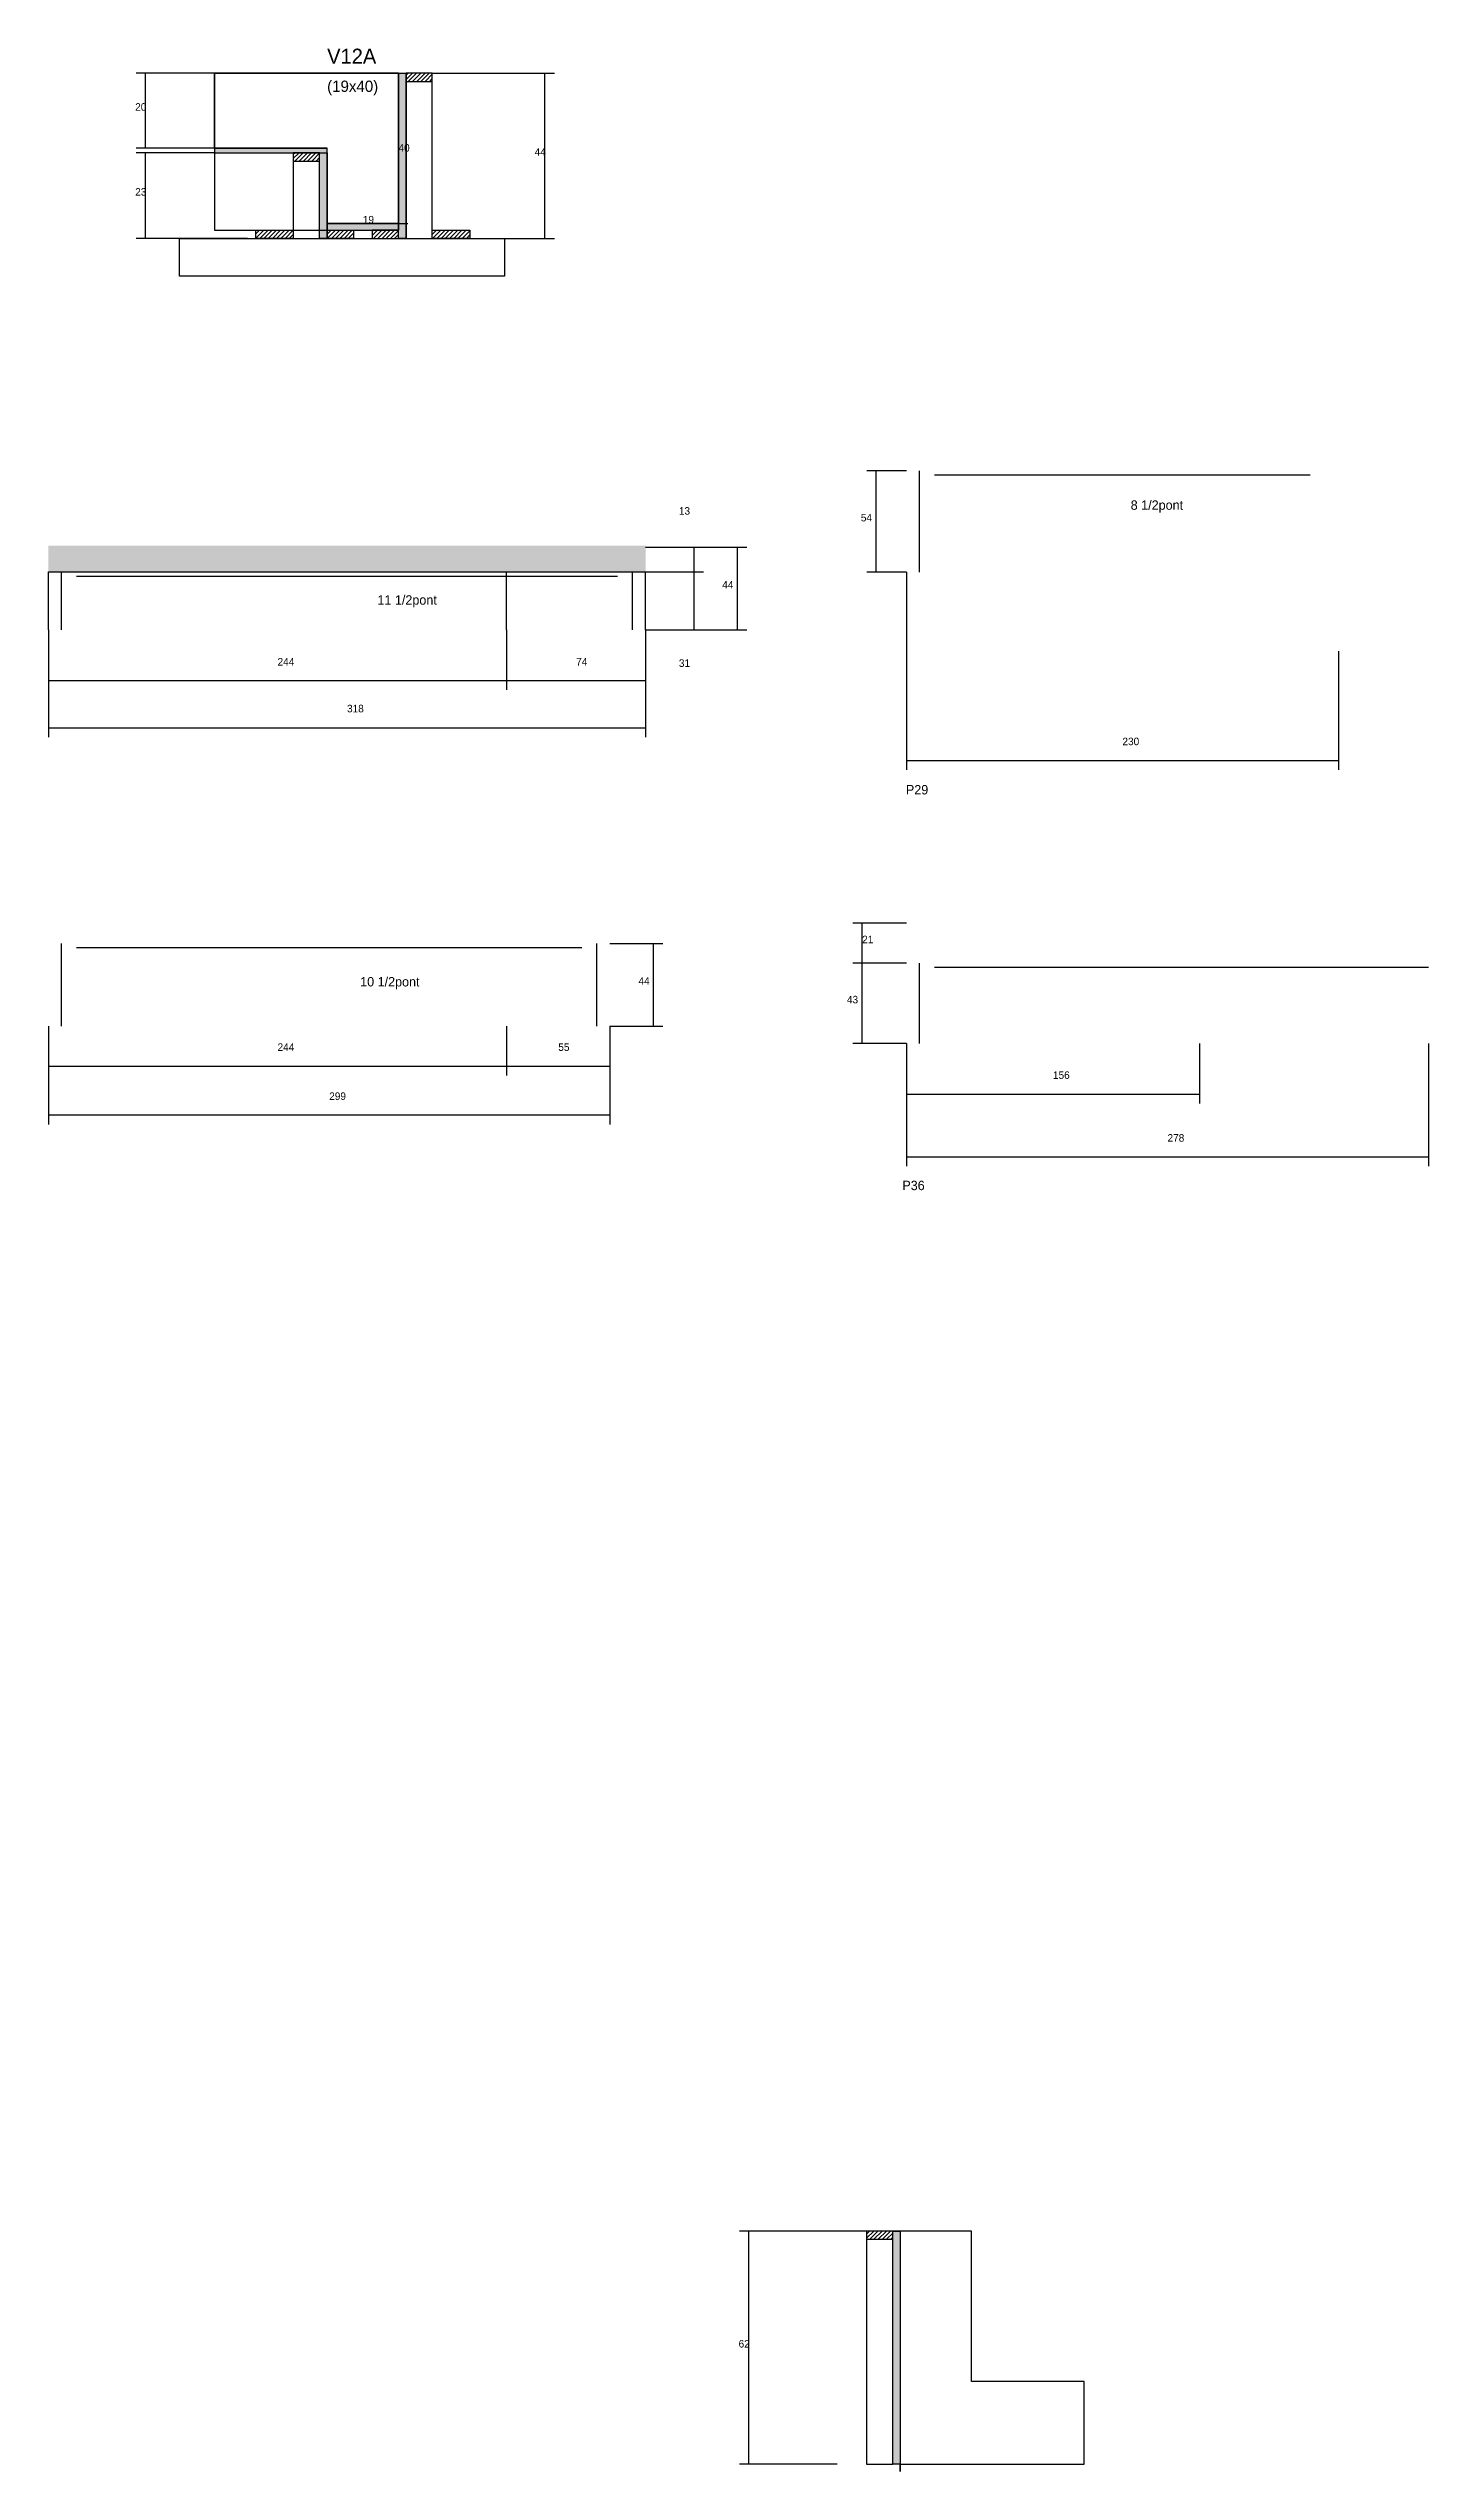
# Model space of a CAD drawing. Header units: metres. Extents: x 138861 to 139596, y 30747 to 32037.
import ezdxf

# ---------------------------------------------------------------- set-up
doc = ezdxf.new("R2010")
doc.units = ezdxf.units.M
for name, color, linetype in [('CONCRETO', 251, 'Continuous'), ('COTA', 4, 'Continuous'), ('Cota Seção (2x)', 4, 'Continuous'), ('Hachura', 253, 'Continuous'), ('Madeira', 126, 'Continuous'), ('NOMENCLATURA', 7, 'Continuous'), ('Painéis', 200, 'Continuous'), ('SARR_2.2x7', 40, 'Continuous'), ('Texto Seção', 7, 'Continuous')]:
    doc.layers.add(name, color=color, linetype=linetype)

msp = doc.modelspace()

# ---------------------------------------------------------------- hatches: boundary and pattern name
at = {"layer": 'COTA'}
h = msp.add_hatch(dxfattribs=at)
h.set_pattern_fill('AR-CONC', scale=0.03)
h.paths.add_polyline_path([(138861, 31772.1), (138861, 31758.1), (139179, 31758.1), (139179, 31772.1)])
at = {"layer": 'Hachura'}
h = msp.add_hatch(color=8, dxfattribs=at)
h.dxf.hatch_style = 1
h.paths.add_polyline_path([(139047.4, 32023.6), (139051.4, 32023.6), (139051.4, 32023.6), (139051.4, 31935.6), (139051.4, 31935.6), (139047.4, 31935.6), (139047.4, 31935.6), (139047.4, 32023.6)])
h = msp.add_hatch(dxfattribs=at)
h.set_pattern_fill('ANSI31', scale=0.5)
h.paths.add_polyline_path([(139065.4, 32019.2), (139065.4, 32023.6), (139065.4, 32023.6), (139051.4, 32023.6), (139051.4, 32023.6), (139051.4, 32019.2), (139051.4, 32019.2), (139065.4, 32019.2)])
h = msp.add_hatch(color=8, dxfattribs=at)
h.dxf.hatch_style = 1
h.paths.add_polyline_path([(139009.4, 31981.2), (139009.4, 31983.6), (139009.4, 31983.6), (138949.4, 31983.6), (138949.4, 31983.6), (138949.4, 31981.2), (138949.4, 31981.2), (139009.4, 31981.2)])
h = msp.add_hatch(dxfattribs=at)
h.set_pattern_fill('ANSI31', scale=0.5)
h.paths.add_polyline_path([(139005.4, 31976.8), (139005.4, 31981.2), (139005.4, 31981.2), (138991.4, 31981.2), (138991.4, 31981.2), (138991.4, 31976.8), (138991.4, 31976.8), (139005.4, 31976.8)])
h = msp.add_hatch(color=8, dxfattribs=at)
h.dxf.hatch_style = 1
h.paths.add_polyline_path([(139005.4, 31981.2), (139009.4, 31981.2), (139009.4, 31981.2), (139009.4, 31935.6), (139009.4, 31935.6), (139005.4, 31935.6), (139005.4, 31935.6), (139005.4, 31981.2)])
h = msp.add_hatch(dxfattribs=at)
h.set_pattern_fill('ANSI31', scale=0.5)
h.paths.add_polyline_path([(138971.4, 31935.6), (138971.4, 31940), (138971.4, 31940), (138991.4, 31940), (138991.4, 31940), (138991.4, 31935.6), (138991.4, 31935.6), (138971.4, 31935.6)])
h = msp.add_hatch(color=8, dxfattribs=at)
h.dxf.hatch_style = 1
h.paths.add_polyline_path([(139047.4, 31940), (139047.4, 31943.6), (139047.4, 31943.6), (139009.4, 31943.6), (139009.4, 31943.6), (139009.4, 31940), (139009.4, 31940), (139047.4, 31940)])
h = msp.add_hatch(dxfattribs=at)
h.set_pattern_fill('ANSI31', scale=0.5)
h.paths.add_polyline_path([(139009.4, 31935.6), (139009.4, 31940), (139009.4, 31940), (139023.4, 31940), (139023.4, 31940), (139023.4, 31935.6), (139023.4, 31935.6), (139009.4, 31935.6)])
h = msp.add_hatch(dxfattribs=at)
h.set_pattern_fill('ANSI31', scale=0.5)
h.paths.add_polyline_path([(139047.4, 31935.6), (139047.4, 31940), (139047.4, 31940), (139033.4, 31940), (139033.4, 31940), (139033.4, 31935.6), (139033.4, 31935.6), (139047.4, 31935.6)])
h = msp.add_hatch(dxfattribs=at)
h.set_pattern_fill('ANSI31', scale=0.5)
h.paths.add_polyline_path([(139065.4, 31935.6), (139065.4, 31940), (139065.4, 31940), (139085.4, 31940), (139085.4, 31940), (139085.4, 31935.6), (139085.4, 31935.6), (139065.4, 31935.6)])
h = msp.add_hatch(dxfattribs=at)
h.set_pattern_fill('ANSI31', scale=0.5)
h.paths.add_polyline_path([(139310.6, 30870.7), (139310.6, 30875.1), (139310.6, 30875.1), (139296.6, 30875.1), (139296.6, 30875.1), (139296.6, 30870.7), (139296.6, 30870.7), (139310.6, 30870.7)])
h = msp.add_hatch(color=8, dxfattribs=at)
h.dxf.hatch_style = 1
h.paths.add_polyline_path([(139310.6, 30875.1), (139314.6, 30875.1), (139314.6, 30875.1), (139314.6, 30751.1), (139314.6, 30751.1), (139310.6, 30751.1), (139310.6, 30751.1), (139310.6, 30875.1)])

# ---------------------------------------------------------------- linework, layer by layer
at = {"layer": 'CONCRETO'}
for points in [[(139009.4, 31983.6), (138949.4, 31983.6), (138949.4, 32023.6), (139009.4, 32023.6), (139009.4, 32023.6), (139047.4, 32023.6), (139047.4, 31940), (139047.4, 31940), (139047.4, 31943.6), (139009.4, 31943.6)], [(138949.4, 31940), (139047.4, 31940), (139047.4, 32023.6), (138949.4, 32023.6)], [(139314.6, 30747.1), (139314.6, 30751.1), (139412.6, 30751.1), (139412.6, 30795.1), (139352.6, 30795.1), (139352.6, 30875.1), (139314.6, 30875.1), (139314.6, 30747.1)]]:
    msp.add_lwpolyline(points, close=True, dxfattribs=at)
at = {"layer": 'COTA'}
for p, q in [((138949.4, 32023.6), (138907.7, 32023.6)), ((138912.7, 31983.6), (138912.7, 32023.6)), ((139065.4, 32023.6), (139130.4, 32023.6)), ((139125.4, 31935.6), (139125.4, 32023.6)), ((138949.4, 31983.6), (138907.7, 31983.6)), ((138949.4, 31981.2), (138907.7, 31981.2)), ((138912.7, 31935.6), (138912.7, 31981.2)), ((138967, 31935.6), (138907.7, 31935.6)), ((139065.4, 31935.6), (139130.4, 31935.6)), ((139317.9, 31812), (139296.7, 31812)), ((139301.7, 31758), (139301.7, 31812)), ((139317.9, 31758), (139296.7, 31758)), ((139317.9, 31571.1), (139289.3, 31571.1)), ((139294.3, 31549.9), (139294.3, 31571.1)), ((139317.9, 31549.9), (139289.3, 31549.9)), ((139317.9, 31549.9), (139289.3, 31549.9)), ((139294.3, 31507.1), (139294.3, 31549.9)), ((139317.9, 31507.1), (139289.3, 31507.1)), ((139314.6, 30875.1), (139229, 30875.1)), ((139234, 30751.1), (139234, 30875.1)), ((139281, 30751.1), (139229, 30751.1))]:
    msp.add_line(p, q, dxfattribs=at)
at = {"layer": 'Cota Seção (2x)'}
for p, q in [((139009.4, 32023.6), (139052.4, 32023.6)), ((139047.4, 31943.6), (139047.4, 32023.6)), ((139009.4, 31935.6), (139009.4, 31948.6)), ((139047.4, 31935.6), (139047.4, 31948.6)), ((139009.4, 31943.6), (139052.4, 31943.6)), ((139009.4, 31943.6), (139047.4, 31943.6)), ((139179, 31771.3), (139232.9, 31771.3)), ((139179, 31771.3), (139209.9, 31771.3)), ((139204.9, 31758.1), (139204.9, 31771.3)), ((139227.9, 31727.3), (139227.9, 31771.3)), ((139179, 31758.1), (139209.9, 31758.1)), ((139179, 31758.1), (139209.9, 31758.1)), ((139204.9, 31727.3), (139204.9, 31758.1)), ((139317.9, 31758), (139317.9, 31652.7)), ((138861, 31727.3), (138861, 31670.1)), ((138861, 31727.3), (138861, 31695.3)), ((139105, 31727.3), (139105, 31695.3)), ((139105, 31727.3), (139105, 31695.3)), ((139179, 31727.3), (139179, 31670.1)), ((139179, 31727.3), (139232.9, 31727.3)), ((139179, 31727.3), (139179, 31695.3)), ((139179, 31727.3), (139209.9, 31727.3)), ((139547.9, 31716), (139547.9, 31652.7)), ((138861, 31700.3), (139105, 31700.3)), ((139105, 31700.3), (139179, 31700.3)), ((138861, 31675.1), (139179, 31675.1)), ((139317.9, 31657.7), (139547.9, 31657.7)), ((139160, 31560.4), (139188.2, 31560.4)), ((139183.2, 31516.4), (139183.2, 31560.4)), ((138861, 31516.4), (138861, 31464.1)), ((138861, 31516.4), (138861, 31490.1)), ((139105, 31516.4), (139105, 31490.1)), ((139105, 31516.4), (139105, 31490.1)), ((139160, 31516.4), (139160, 31464.1)), ((139160, 31516.4), (139188.2, 31516.4)), ((139160, 31516.4), (139160, 31490.1)), ((139317.9, 31507.1), (139317.9, 31441.8)), ((139317.9, 31507.1), (139317.9, 31475.2)), ((139473.9, 31507.1), (139473.9, 31475.2)), ((139595.9, 31507.1), (139595.9, 31441.8)), ((138861, 31495.1), (139105, 31495.1)), ((139105, 31495.1), (139160, 31495.1)), ((139317.9, 31480.2), (139473.9, 31480.2)), ((138861, 31469.1), (139160, 31469.1)), ((139317.9, 31446.8), (139595.9, 31446.8))]:
    msp.add_line(p, q, dxfattribs=at)
at = {"layer": 'Madeira'}
for points in [[(139065.4, 32019.2), (139065.4, 32023.6), (139051.4, 32023.6), (139051.4, 32019.2)], [(139065.4, 32023.6), (139051.4, 32023.6), (139051.4, 31935.6), (139065.4, 31935.6)], [(139005.4, 31976.8), (139005.4, 31981.2), (138991.4, 31981.2), (138991.4, 31976.8)], [(139005.4, 31981.2), (138991.4, 31981.2), (138991.4, 31935.6), (139005.4, 31935.6)], [(139103.8, 31915.6), (138930.8, 31915.6), (138930.8, 31935.6), (139103.8, 31935.6)], [(138971.4, 31935.6), (138971.4, 31940), (138991.4, 31940), (138991.4, 31935.6)], [(139009.4, 31935.6), (139009.4, 31940), (139023.4, 31940), (139023.4, 31935.6)], [(139047.4, 31935.6), (139047.4, 31940), (139033.4, 31940), (139033.4, 31935.6)], [(139065.4, 31935.6), (139065.4, 31940), (139085.4, 31940), (139085.4, 31935.6)], [(139310.6, 30870.7), (139310.6, 30875.1), (139296.6, 30875.1), (139296.6, 30870.7)], [(139310.6, 30875.1), (139296.6, 30875.1), (139296.6, 30751.1), (139310.6, 30751.1)]]:
    msp.add_lwpolyline(points, close=True, dxfattribs=at)
at = {"layer": 'Painéis'}
for p, q in [((139051.4, 31935.6), (139051.4, 32023.6)), ((138949.4, 31983.6), (139009.4, 31983.6)), ((139009.4, 31935.6), (139009.4, 31981.2)), ((139009.4, 31943.6), (139047.4, 31943.6)), ((139009.4, 31940), (139009.4, 31943.6)), ((139047.4, 31940), (139047.4, 31943.6)), ((138861, 31758.1), (139179, 31758.1)), ((138861, 31727.3), (138861, 31758.1)), ((139105, 31727.3), (139105, 31758.1)), ((139179, 31727.3), (139179, 31758.1))]:
    msp.add_line(p, q, dxfattribs=at)
for points in [[(139047.4, 32023.6), (139051.4, 32023.6), (139051.4, 31935.6), (139047.4, 31935.6)], [(139009.4, 31981.2), (139009.4, 31983.6), (138949.4, 31983.6), (138949.4, 31981.2)], [(139005.4, 31981.2), (139009.4, 31981.2), (139009.4, 31935.6), (139005.4, 31935.6)], [(139047.4, 31940), (139047.4, 31943.6), (139009.4, 31943.6), (139009.4, 31940)], [(139310.6, 30875.1), (139314.6, 30875.1), (139314.6, 30751.1), (139310.6, 30751.1)]]:
    msp.add_lwpolyline(points, close=True, dxfattribs=at)
at = {"layer": 'SARR_2.2x7'}
for p, q in [((139324.9, 31758), (139324.9, 31812)), ((139332.9, 31809.8), (139532.9, 31809.8)), ((138868, 31727.3), (138868, 31758.1)), ((138876, 31755.9), (139164, 31755.9)), ((139172, 31727.3), (139172, 31758.1)), ((138868, 31516.4), (138868, 31560.4)), ((138876, 31558.2), (139105, 31558.2)), ((139105, 31558.2), (139145, 31558.2)), ((139153, 31516.4), (139153, 31560.4)), ((139324.9, 31507.1), (139324.9, 31549.9)), ((139332.9, 31547.7), (139595.9, 31547.7))]:
    msp.add_line(p, q, dxfattribs=at)

# ---------------------------------------------------------------- texts
at = {"layer": 'COTA'}
for s, p in [('20', (138907.2, 32003.6)), ('44', (139119.9, 31979.6)), ('23', (138907.2, 31958.4)), ('54', (139293.6, 31785)), ('21', (139294.3, 31560.5)), ('43', (139286.2, 31528.5)), ('62', (139228.5, 30813.1))]:
    msp.add_text(s, height=4, dxfattribs=at).set_placement(p)
at = {"layer": 'Cota Seção (2x)'}
for s, p in [('40', (139047.4, 31981.8)), ('19', (139028.4, 31943.6)), ('13', (139196.7, 31788.6)), ('44', (139219.8, 31749.3)), ('244', (138983, 31708.3)), ('74', (139142, 31708.3)), ('31', (139196.7, 31707.6)), ('318', (139020, 31683.4)), ('230', (139432.9, 31665.9)), ('44', (139175.2, 31538.4)), ('244', (138983, 31503.2)), ('55', (139132.5, 31503.2)), ('299', (139010.5, 31477.1)), ('156', (139395.9, 31488.3)), ('278', (139456.9, 31454.9))]:
    msp.add_text(s, height=4, dxfattribs=at).set_placement(p)
at = {"layer": 'NOMENCLATURA'}
for s, p in [('8 1/2pont', (139437.3, 31791.2)), ('11 1/2pont', (139036.2, 31740.7)), ('P29', (139317.6, 31639.7)), ('10 1/2pont', (139027, 31537.5)), ('P36', (139315.7, 31429.1))]:
    msp.add_text(s, height=5, dxfattribs=at).set_placement(p)
at = {"layer": 'Texto Seção'}
for s, height, p in [('V12A', 8, (139009.4, 32028.6)), ('(19x40)', 6, (139009.4, 32013.6))]:
    msp.add_text(s, height=height, dxfattribs=at).set_placement(p)

doc.saveas('drawing.dxf')
